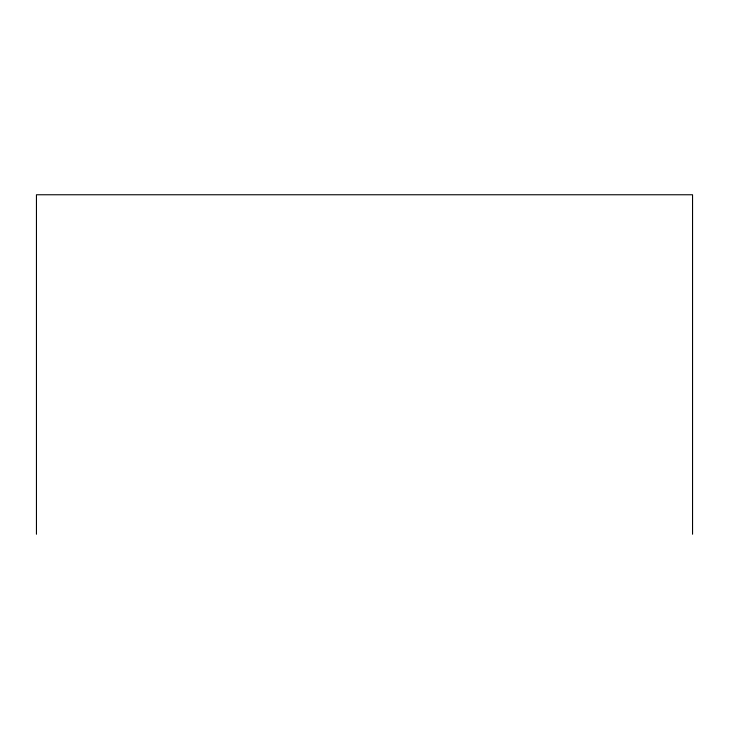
<?xml version="1.0" encoding="UTF-8"?>
<svg xmlns="http://www.w3.org/2000/svg" width="729" height="729" viewBox="0 0 729 729"><rect width="100%" height="100%" fill="white"/><g stroke="black" fill="none" stroke-linecap="round" stroke-linejoin="round"><path stroke-width="1.09" d="M692.55 534.239L692.55 194.761L36.45 194.761L36.45 534.239"/></g></svg>
